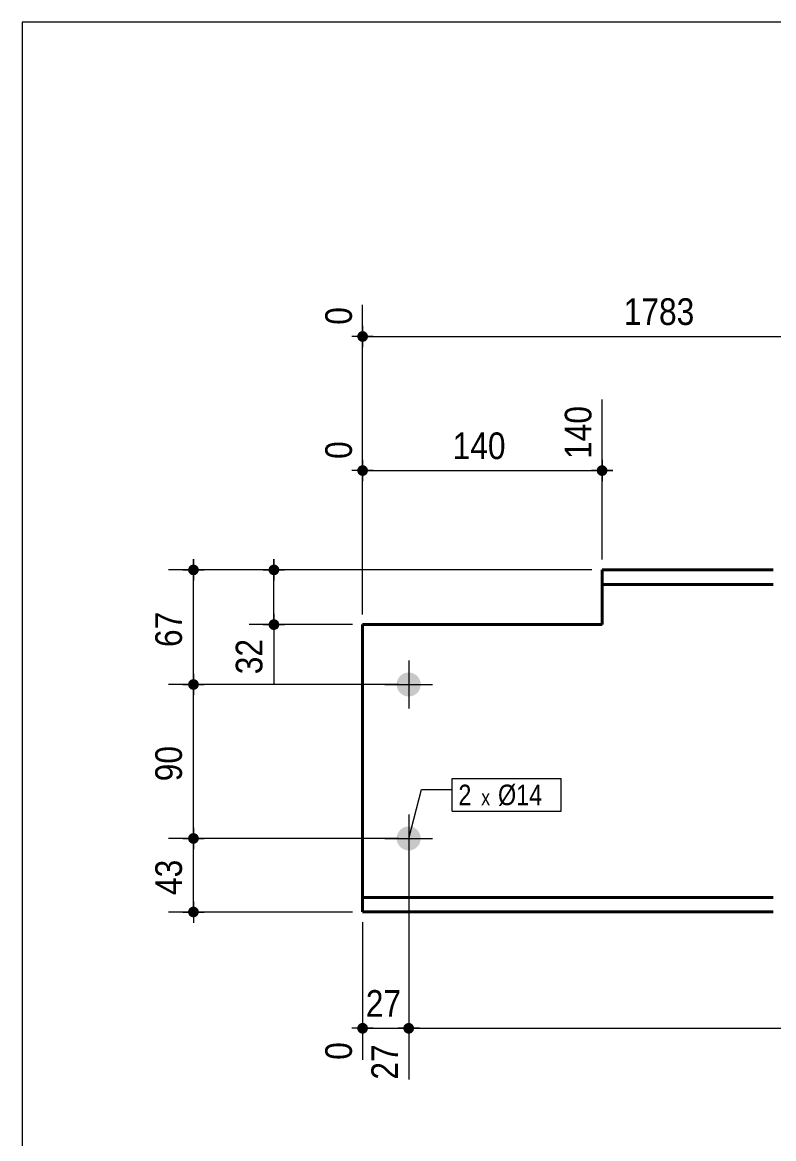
# Model space of a CAD drawing. Header units: millimetres. Extents: x 2 to 287, y 5 to 195.
# Drawn here: x 5 to 78.2, y 86.2 to 195 of the extents above; entities that cross this region are included whole.
import ezdxf

# ---------------------------------------------------------------- set-up
doc = ezdxf.new("R2010")
doc.units = ezdxf.units.MM
for name, color, linetype, lineweight in [('Boulon', 7, 'Continuous', 0), ('Cotation', 7, 'Continuous', 0), ('Désignation boulon', 3, 'Continuous', 0), ('Feuille dessin', 5, 'Continuous', 0), ('Piece', 2, 'Continuous', 0)]:
    doc.layers.add(name, color=color, linetype=linetype, lineweight=lineweight)
doc.styles.add('ARIAL', font='ARIAL.TTF')
doc.styles.add('COMIC_SANS_MS', font='COMIC.TTF')

# ---------------------------------------------------------------- blocks, each defined once
blk = doc.blocks.new('*A7')
at = {"layer": 'Boulon'}
for points in [[(41.47, 130.51), (41.47, 130.54), (41.47, 130.56), (41.48, 130.59), (41.48, 130.62), (41.48, 130.65), (41.49, 130.68), (41.49, 130.71), (41.5, 130.73), (41.51, 130.76), (41.51, 130.79), (41.52, 130.82), (41.53, 130.84), (41.54, 130.87), (41.55, 130.9), (41.56, 130.93), (41.57, 130.95), (41.58, 130.98), (41.6, 131), (41.61, 131.03), (41.62, 131.05), (41.64, 131.08), (41.65, 131.1), (41.67, 131.13), (41.68, 131.15), (41.7, 131.17), (41.72, 131.2), (41.74, 131.22), (41.75, 131.24), (41.77, 131.26), (41.79, 131.28), (41.81, 131.3), (41.83, 131.32), (41.85, 131.34), (41.88, 131.36), (41.9, 131.38), (41.92, 131.4), (41.94, 131.42), (41.97, 131.43), (41.99, 131.45), (42.01, 131.46), (42.04, 131.48), (42.06, 131.49), (42.09, 131.51), (42.11, 131.52), (42.14, 131.53), (42.16, 131.55), (42.19, 131.56), (42.22, 131.57), (42.24, 131.58), (42.27, 131.59), (42.3, 131.6), (42.33, 131.6), (42.35, 131.61), (42.38, 131.62), (42.41, 131.62), (42.44, 131.63), (42.47, 131.63), (42.49, 131.64), (42.52, 131.64), (42.55, 131.64), (42.58, 131.64), (42.61, 131.64), (42.64, 131.65), (42.67, 131.64), (42.69, 131.64), (42.72, 131.64), (42.75, 131.64), (42.78, 131.64), (42.81, 131.63), (42.84, 131.63), (42.86, 131.62), (42.89, 131.62), (42.92, 131.61), (42.95, 131.6), (42.98, 131.6), (43, 131.59), (43.03, 131.58), (43.06, 131.57), (43.08, 131.56), (43.11, 131.55), (43.14, 131.53), (43.16, 131.52), (43.19, 131.51), (43.21, 131.49), (43.24, 131.48), (43.26, 131.46), (43.29, 131.45), (43.31, 131.43), (43.33, 131.42), (43.36, 131.4), (43.38, 131.38), (43.4, 131.36), (43.42, 131.34), (43.44, 131.32), (43.46, 131.3), (43.48, 131.28), (43.5, 131.26), (43.52, 131.24), (43.54, 131.22), (43.56, 131.2), (43.57, 131.17), (43.59, 131.15), (43.61, 131.13), (43.62, 131.1), (43.64, 131.08), (43.65, 131.05), (43.67, 131.03), (43.68, 131), (43.69, 130.98), (43.7, 130.95), (43.72, 130.93), (43.73, 130.9), (43.74, 130.87), (43.75, 130.84), (43.75, 130.82), (43.76, 130.79), (43.77, 130.76), (43.78, 130.73), (43.78, 130.71), (43.79, 130.68), (43.79, 130.65), (43.8, 130.62), (43.8, 130.59), (43.8, 130.56), (43.8, 130.54), (43.8, 130.51), (43.8, 130.48), (43.8, 130.45), (43.8, 130.42), (43.8, 130.39), (43.8, 130.36), (43.8, 130.34), (43.79, 130.31), (43.79, 130.28), (43.78, 130.25), (43.78, 130.22), (43.77, 130.2), (43.76, 130.17), (43.75, 130.14), (43.75, 130.11), (43.74, 130.09), (43.73, 130.06), (43.72, 130.03), (43.7, 130.01), (43.69, 129.98), (43.68, 129.95), (43.67, 129.93), (43.65, 129.9), (43.64, 129.88), (43.62, 129.85), (43.61, 129.83), (43.59, 129.81), (43.57, 129.78), (43.56, 129.76), (43.54, 129.74), (43.52, 129.72), (43.5, 129.7), (43.48, 129.67), (43.46, 129.65), (43.44, 129.63), (43.42, 129.61), (43.4, 129.6), (43.38, 129.58), (43.36, 129.56), (43.33, 129.54), (43.31, 129.52), (43.29, 129.51), (43.26, 129.49), (43.24, 129.48), (43.21, 129.46), (43.19, 129.45), (43.16, 129.44), (43.14, 129.42), (43.11, 129.41), (43.08, 129.4), (43.06, 129.39), (43.03, 129.38), (43, 129.37), (42.98, 129.36), (42.95, 129.35), (42.92, 129.35), (42.89, 129.34), (42.86, 129.33), (42.84, 129.33), (42.81, 129.32), (42.78, 129.32), (42.75, 129.32), (42.72, 129.32), (42.69, 129.31), (42.67, 129.31), (42.64, 129.31), (42.61, 129.31), (42.58, 129.31), (42.55, 129.32), (42.52, 129.32), (42.49, 129.32), (42.47, 129.32), (42.44, 129.33), (42.41, 129.33), (42.38, 129.34), (42.35, 129.35), (42.33, 129.35), (42.3, 129.36), (42.27, 129.37), (42.24, 129.38), (42.22, 129.39), (42.19, 129.4), (42.16, 129.41), (42.14, 129.42), (42.11, 129.44), (42.09, 129.45), (42.06, 129.46), (42.04, 129.48), (42.01, 129.49), (41.99, 129.51), (41.97, 129.52), (41.94, 129.54), (41.92, 129.56), (41.9, 129.58), (41.88, 129.6), (41.85, 129.61), (41.83, 129.63), (41.81, 129.65), (41.79, 129.67), (41.77, 129.7), (41.75, 129.72), (41.74, 129.74), (41.72, 129.76), (41.7, 129.78), (41.68, 129.81), (41.67, 129.83), (41.65, 129.85), (41.64, 129.88), (41.62, 129.9), (41.61, 129.93), (41.6, 129.95), (41.58, 129.98), (41.57, 130.01), (41.56, 130.03), (41.55, 130.06), (41.54, 130.09), (41.53, 130.11), (41.52, 130.14), (41.51, 130.17), (41.51, 130.2), (41.5, 130.22), (41.49, 130.25), (41.49, 130.28), (41.48, 130.31), (41.48, 130.34), (41.48, 130.36), (41.47, 130.39), (41.47, 130.42), (41.47, 130.45), (41.47, 130.48)], [(41.47, 115.51), (41.47, 115.54), (41.47, 115.56), (41.48, 115.59), (41.48, 115.62), (41.48, 115.65), (41.49, 115.68), (41.49, 115.71), (41.5, 115.73), (41.51, 115.76), (41.51, 115.79), (41.52, 115.82), (41.53, 115.84), (41.54, 115.87), (41.55, 115.9), (41.56, 115.93), (41.57, 115.95), (41.58, 115.98), (41.6, 116), (41.61, 116.03), (41.62, 116.05), (41.64, 116.08), (41.65, 116.1), (41.67, 116.13), (41.68, 116.15), (41.7, 116.17), (41.72, 116.2), (41.74, 116.22), (41.75, 116.24), (41.77, 116.26), (41.79, 116.28), (41.81, 116.3), (41.83, 116.32), (41.85, 116.34), (41.88, 116.36), (41.9, 116.38), (41.92, 116.4), (41.94, 116.42), (41.97, 116.43), (41.99, 116.45), (42.01, 116.46), (42.04, 116.48), (42.06, 116.49), (42.09, 116.51), (42.11, 116.52), (42.14, 116.53), (42.16, 116.55), (42.19, 116.56), (42.22, 116.57), (42.24, 116.58), (42.27, 116.59), (42.3, 116.6), (42.33, 116.6), (42.35, 116.61), (42.38, 116.62), (42.41, 116.62), (42.44, 116.63), (42.47, 116.63), (42.49, 116.64), (42.52, 116.64), (42.55, 116.64), (42.58, 116.64), (42.61, 116.64), (42.64, 116.65), (42.67, 116.64), (42.69, 116.64), (42.72, 116.64), (42.75, 116.64), (42.78, 116.64), (42.81, 116.63), (42.84, 116.63), (42.86, 116.62), (42.89, 116.62), (42.92, 116.61), (42.95, 116.6), (42.98, 116.6), (43, 116.59), (43.03, 116.58), (43.06, 116.57), (43.08, 116.56), (43.11, 116.55), (43.14, 116.53), (43.16, 116.52), (43.19, 116.51), (43.21, 116.49), (43.24, 116.48), (43.26, 116.46), (43.29, 116.45), (43.31, 116.43), (43.33, 116.42), (43.36, 116.4), (43.38, 116.38), (43.4, 116.36), (43.42, 116.34), (43.44, 116.32), (43.46, 116.3), (43.48, 116.28), (43.5, 116.26), (43.52, 116.24), (43.54, 116.22), (43.56, 116.2), (43.57, 116.17), (43.59, 116.15), (43.61, 116.13), (43.62, 116.1), (43.64, 116.08), (43.65, 116.05), (43.67, 116.03), (43.68, 116), (43.69, 115.98), (43.7, 115.95), (43.72, 115.93), (43.73, 115.9), (43.74, 115.87), (43.75, 115.84), (43.75, 115.82), (43.76, 115.79), (43.77, 115.76), (43.78, 115.73), (43.78, 115.71), (43.79, 115.68), (43.79, 115.65), (43.8, 115.62), (43.8, 115.59), (43.8, 115.56), (43.8, 115.54), (43.8, 115.51), (43.8, 115.48), (43.8, 115.45), (43.8, 115.42), (43.8, 115.39), (43.8, 115.36), (43.8, 115.34), (43.79, 115.31), (43.79, 115.28), (43.78, 115.25), (43.78, 115.22), (43.77, 115.2), (43.76, 115.17), (43.75, 115.14), (43.75, 115.11), (43.74, 115.09), (43.73, 115.06), (43.72, 115.03), (43.7, 115.01), (43.69, 114.98), (43.68, 114.95), (43.67, 114.93), (43.65, 114.9), (43.64, 114.88), (43.62, 114.85), (43.61, 114.83), (43.59, 114.81), (43.57, 114.78), (43.56, 114.76), (43.54, 114.74), (43.52, 114.72), (43.5, 114.7), (43.48, 114.67), (43.46, 114.65), (43.44, 114.63), (43.42, 114.61), (43.4, 114.6), (43.38, 114.58), (43.36, 114.56), (43.33, 114.54), (43.31, 114.52), (43.29, 114.51), (43.26, 114.49), (43.24, 114.48), (43.21, 114.46), (43.19, 114.45), (43.16, 114.44), (43.14, 114.42), (43.11, 114.41), (43.08, 114.4), (43.06, 114.39), (43.03, 114.38), (43, 114.37), (42.98, 114.36), (42.95, 114.35), (42.92, 114.35), (42.89, 114.34), (42.86, 114.33), (42.84, 114.33), (42.81, 114.32), (42.78, 114.32), (42.75, 114.32), (42.72, 114.32), (42.69, 114.31), (42.67, 114.31), (42.64, 114.31), (42.61, 114.31), (42.58, 114.31), (42.55, 114.32), (42.52, 114.32), (42.49, 114.32), (42.47, 114.32), (42.44, 114.33), (42.41, 114.33), (42.38, 114.34), (42.35, 114.35), (42.33, 114.35), (42.3, 114.36), (42.27, 114.37), (42.24, 114.38), (42.22, 114.39), (42.19, 114.4), (42.16, 114.41), (42.14, 114.42), (42.11, 114.44), (42.09, 114.45), (42.06, 114.46), (42.04, 114.48), (42.01, 114.49), (41.99, 114.51), (41.97, 114.52), (41.94, 114.54), (41.92, 114.56), (41.9, 114.58), (41.88, 114.6), (41.85, 114.61), (41.83, 114.63), (41.81, 114.65), (41.79, 114.67), (41.77, 114.7), (41.75, 114.72), (41.74, 114.74), (41.72, 114.76), (41.7, 114.78), (41.68, 114.81), (41.67, 114.83), (41.65, 114.85), (41.64, 114.88), (41.62, 114.9), (41.61, 114.93), (41.6, 114.95), (41.58, 114.98), (41.57, 115.01), (41.56, 115.03), (41.55, 115.06), (41.54, 115.09), (41.53, 115.11), (41.52, 115.14), (41.51, 115.17), (41.51, 115.2), (41.5, 115.22), (41.49, 115.25), (41.49, 115.28), (41.48, 115.31), (41.48, 115.34), (41.48, 115.36), (41.47, 115.39), (41.47, 115.42), (41.47, 115.45), (41.47, 115.48)]]:
    blk.add_hatch(color=256, dxfattribs=at).paths.add_polyline_path(points, flags=17)
at = {"layer": 'Boulon', "linetype": 'Continuous', "lineweight": 0}
for p, q in [((42.64, 132.81), (42.64, 128.15)), ((40.3, 130.48), (44.97, 130.48)), ((42.64, 117.81), (42.64, 113.15)), ((40.3, 115.48), (44.97, 115.48))]:
    blk.add_line(p, q, dxfattribs=at)
blk = doc.blocks.new('*A8')
at = {"layer": 'Piece', "color": 2, "linetype": 'Continuous', "lineweight": 40}
for p, q in [((61.475081, 141.645223), (61.475081, 136.31189)), ((78.141748, 141.645223), (61.475081, 141.645223)), ((78.141748, 140.228557), (61.475081, 140.228557)), ((61.475081, 136.31189), (38.149023, 136.31189)), ((38.149023, 109.728557), (38.149023, 136.31189)), ((38.149023, 108.31189), (38.149023, 109.728557)), ((78.141748, 109.728557), (38.149023, 109.728557)), ((78.141748, 108.31189), (38.149023, 108.31189))]:
    blk.add_line(p, q, dxfattribs=at)
blk = doc.blocks.new('*A9')
at = {"layer": 'Feuille dessin', "linetype": 'Continuous', "lineweight": 0}
for p, q in [((282, 195), (5, 195)), ((5, 195), (5, 5))]:
    blk.add_line(p, q, dxfattribs=at)
blk = doc.blocks.new('*A14')
at = {"layer": 'Cotation'}
for points in [[(38.12, 150.8), (38.1, 150.81), (38.07, 150.81), (38.05, 150.81), (38.02, 150.82), (38, 150.83), (37.97, 150.83), (37.95, 150.84), (37.93, 150.85), (37.9, 150.87), (37.88, 150.88), (37.86, 150.89), (37.84, 150.91), (37.82, 150.92), (37.8, 150.94), (37.78, 150.96), (37.76, 150.97), (37.75, 150.99), (37.73, 151.01), (37.72, 151.03), (37.7, 151.06), (37.69, 151.08), (37.68, 151.1), (37.67, 151.12), (37.66, 151.15), (37.65, 151.17), (37.64, 151.2), (37.64, 151.22), (37.63, 151.25), (37.63, 151.27), (37.63, 151.3), (37.63, 151.32), (37.63, 151.35), (37.63, 151.37), (37.63, 151.4), (37.64, 151.43), (37.64, 151.45), (37.65, 151.47), (37.66, 151.5), (37.67, 151.52), (37.68, 151.55), (37.69, 151.57), (37.7, 151.59), (37.72, 151.61), (37.73, 151.63), (37.75, 151.65), (37.76, 151.67), (37.78, 151.69), (37.8, 151.71), (37.82, 151.73), (37.84, 151.74), (37.86, 151.76), (37.88, 151.77), (37.9, 151.78), (37.93, 151.79), (37.95, 151.8), (37.97, 151.81), (38, 151.82), (38.02, 151.83), (38.05, 151.83), (38.07, 151.84), (38.1, 151.84), (38.12, 151.84), (38.15, 151.84), (38.17, 151.84), (38.2, 151.84), (38.23, 151.84), (38.25, 151.83), (38.28, 151.83), (38.3, 151.82), (38.32, 151.81), (38.35, 151.8), (38.37, 151.79), (38.39, 151.78), (38.42, 151.77), (38.44, 151.76), (38.46, 151.74), (38.48, 151.73), (38.5, 151.71), (38.52, 151.69), (38.53, 151.67), (38.55, 151.65), (38.57, 151.63), (38.58, 151.61), (38.6, 151.59), (38.61, 151.57), (38.62, 151.55), (38.63, 151.52), (38.64, 151.5), (38.65, 151.47), (38.65, 151.45), (38.66, 151.43), (38.66, 151.4), (38.67, 151.37), (38.67, 151.35), (38.67, 151.32), (38.67, 151.3), (38.67, 151.27), (38.66, 151.25), (38.66, 151.22), (38.65, 151.2), (38.65, 151.17), (38.64, 151.15), (38.63, 151.12), (38.62, 151.1), (38.61, 151.08), (38.6, 151.06), (38.58, 151.03), (38.57, 151.01), (38.55, 150.99), (38.53, 150.97), (38.52, 150.96), (38.5, 150.94), (38.48, 150.92), (38.46, 150.91), (38.44, 150.89), (38.42, 150.88), (38.39, 150.87), (38.37, 150.85), (38.35, 150.84), (38.32, 150.83), (38.3, 150.83), (38.28, 150.82), (38.25, 150.81), (38.23, 150.81), (38.2, 150.81), (38.17, 150.8), (38.15, 150.8)], [(61.45, 150.8), (61.42, 150.81), (61.4, 150.81), (61.37, 150.81), (61.35, 150.82), (61.32, 150.83), (61.3, 150.83), (61.28, 150.84), (61.25, 150.85), (61.23, 150.87), (61.21, 150.88), (61.19, 150.89), (61.17, 150.91), (61.15, 150.92), (61.13, 150.94), (61.11, 150.96), (61.09, 150.97), (61.07, 150.99), (61.06, 151.01), (61.04, 151.03), (61.03, 151.06), (61.02, 151.08), (61.01, 151.1), (60.99, 151.12), (60.99, 151.15), (60.98, 151.17), (60.97, 151.2), (60.97, 151.22), (60.96, 151.25), (60.96, 151.27), (60.96, 151.3), (60.96, 151.32), (60.96, 151.35), (60.96, 151.37), (60.96, 151.4), (60.97, 151.43), (60.97, 151.45), (60.98, 151.47), (60.99, 151.5), (60.99, 151.52), (61.01, 151.55), (61.02, 151.57), (61.03, 151.59), (61.04, 151.61), (61.06, 151.63), (61.07, 151.65), (61.09, 151.67), (61.11, 151.69), (61.13, 151.71), (61.15, 151.73), (61.17, 151.74), (61.19, 151.76), (61.21, 151.77), (61.23, 151.78), (61.25, 151.79), (61.28, 151.8), (61.3, 151.81), (61.32, 151.82), (61.35, 151.83), (61.37, 151.83), (61.4, 151.84), (61.42, 151.84), (61.45, 151.84), (61.48, 151.84), (61.5, 151.84), (61.53, 151.84), (61.55, 151.84), (61.58, 151.83), (61.6, 151.83), (61.63, 151.82), (61.65, 151.81), (61.67, 151.8), (61.7, 151.79), (61.72, 151.78), (61.74, 151.77), (61.76, 151.76), (61.78, 151.74), (61.8, 151.73), (61.82, 151.71), (61.84, 151.69), (61.86, 151.67), (61.88, 151.65), (61.89, 151.63), (61.91, 151.61), (61.92, 151.59), (61.93, 151.57), (61.95, 151.55), (61.96, 151.52), (61.96, 151.5), (61.97, 151.47), (61.98, 151.45), (61.99, 151.43), (61.99, 151.4), (61.99, 151.37), (61.99, 151.35), (62, 151.32), (61.99, 151.3), (61.99, 151.27), (61.99, 151.25), (61.99, 151.22), (61.98, 151.2), (61.97, 151.17), (61.96, 151.15), (61.96, 151.12), (61.95, 151.1), (61.93, 151.08), (61.92, 151.06), (61.91, 151.03), (61.89, 151.01), (61.88, 150.99), (61.86, 150.97), (61.84, 150.96), (61.82, 150.94), (61.8, 150.92), (61.78, 150.91), (61.76, 150.89), (61.74, 150.88), (61.72, 150.87), (61.7, 150.85), (61.67, 150.84), (61.65, 150.83), (61.63, 150.83), (61.6, 150.82), (61.58, 150.81), (61.55, 150.81), (61.53, 150.81), (61.5, 150.8), (61.48, 150.8)]]:
    blk.add_hatch(color=256, dxfattribs=at).paths.add_polyline_path(points, flags=17)
at = {"layer": 'Cotation', "linetype": 'Continuous', "lineweight": 0}
for p, q in [((61.48, 142.65), (61.48, 158.25)), ((38.15, 137.31), (38.15, 154.39)), ((38.15, 152.36), (38.15, 150.28)), ((61.48, 152.36), (61.48, 150.28)), ((39.19, 151.32), (37.11, 151.32)), ((38.15, 151.32), (37.11, 151.32)), ((38.15, 151.32), (61.48, 151.32)), ((62.52, 151.32), (60.44, 151.32)), ((61.48, 151.32), (62.52, 151.32))]:
    blk.add_line(p, q, dxfattribs=at)
at = {"layer": 'Cotation'}
for p in [(38.15, 151.32), (61.48, 151.32)]:
    blk.add_point(p, dxfattribs=at)
at = {"layer": 'Cotation', "style": 'ARIAL', "width": 0.85}
for s, p in [('140', (60.44, 152.46)), ('0', (37.11, 152.46))]:
    blk.add_text(s, height=2.6, rotation=90.0002, dxfattribs=at).set_placement(p)
blk.add_text('140', height=2.6, dxfattribs=at).set_placement((46.92, 152.44))
blk = doc.blocks.new('*A15')
at = {"layer": 'Cotation'}
for points in [[(38.12, 96.46), (38.1, 96.46), (38.07, 96.46), (38.05, 96.47), (38.02, 96.47), (38, 96.48), (37.97, 96.49), (37.95, 96.5), (37.93, 96.51), (37.9, 96.52), (37.88, 96.53), (37.86, 96.55), (37.84, 96.56), (37.82, 96.58), (37.8, 96.59), (37.78, 96.61), (37.76, 96.63), (37.75, 96.65), (37.73, 96.67), (37.72, 96.69), (37.7, 96.71), (37.69, 96.73), (37.68, 96.76), (37.67, 96.78), (37.66, 96.8), (37.65, 96.83), (37.64, 96.85), (37.64, 96.88), (37.63, 96.9), (37.63, 96.93), (37.63, 96.95), (37.63, 96.98), (37.63, 97), (37.63, 97.03), (37.63, 97.05), (37.64, 97.08), (37.64, 97.1), (37.65, 97.13), (37.66, 97.15), (37.67, 97.18), (37.68, 97.2), (37.69, 97.22), (37.7, 97.25), (37.72, 97.27), (37.73, 97.29), (37.75, 97.31), (37.76, 97.33), (37.78, 97.35), (37.8, 97.36), (37.82, 97.38), (37.84, 97.4), (37.86, 97.41), (37.88, 97.42), (37.9, 97.44), (37.93, 97.45), (37.95, 97.46), (37.97, 97.47), (38, 97.48), (38.02, 97.48), (38.05, 97.49), (38.07, 97.49), (38.1, 97.5), (38.12, 97.5), (38.15, 97.5), (38.17, 97.5), (38.2, 97.5), (38.23, 97.49), (38.25, 97.49), (38.28, 97.48), (38.3, 97.48), (38.32, 97.47), (38.35, 97.46), (38.37, 97.45), (38.39, 97.44), (38.42, 97.42), (38.44, 97.41), (38.46, 97.4), (38.48, 97.38), (38.5, 97.36), (38.52, 97.35), (38.53, 97.33), (38.55, 97.31), (38.57, 97.29), (38.58, 97.27), (38.6, 97.25), (38.61, 97.22), (38.62, 97.2), (38.63, 97.18), (38.64, 97.15), (38.65, 97.13), (38.65, 97.1), (38.66, 97.08), (38.66, 97.05), (38.67, 97.03), (38.67, 97), (38.67, 96.98), (38.67, 96.95), (38.67, 96.93), (38.66, 96.9), (38.66, 96.88), (38.65, 96.85), (38.65, 96.83), (38.64, 96.8), (38.63, 96.78), (38.62, 96.76), (38.61, 96.73), (38.6, 96.71), (38.58, 96.69), (38.57, 96.67), (38.55, 96.65), (38.53, 96.63), (38.52, 96.61), (38.5, 96.59), (38.48, 96.58), (38.46, 96.56), (38.44, 96.55), (38.42, 96.53), (38.39, 96.52), (38.37, 96.51), (38.35, 96.5), (38.32, 96.49), (38.3, 96.48), (38.28, 96.47), (38.25, 96.47), (38.23, 96.46), (38.2, 96.46), (38.17, 96.46), (38.15, 96.46)], [(42.61, 96.46), (42.59, 96.46), (42.56, 96.46), (42.54, 96.47), (42.51, 96.47), (42.49, 96.48), (42.46, 96.49), (42.44, 96.5), (42.41, 96.51), (42.39, 96.52), (42.37, 96.53), (42.35, 96.55), (42.33, 96.56), (42.31, 96.58), (42.29, 96.59), (42.27, 96.61), (42.25, 96.63), (42.24, 96.65), (42.22, 96.67), (42.2, 96.69), (42.19, 96.71), (42.18, 96.73), (42.17, 96.76), (42.16, 96.78), (42.15, 96.8), (42.14, 96.83), (42.13, 96.85), (42.13, 96.88), (42.12, 96.9), (42.12, 96.93), (42.12, 96.95), (42.12, 96.98), (42.12, 97), (42.12, 97.03), (42.12, 97.05), (42.13, 97.08), (42.13, 97.1), (42.14, 97.13), (42.15, 97.15), (42.16, 97.18), (42.17, 97.2), (42.18, 97.22), (42.19, 97.25), (42.2, 97.27), (42.22, 97.29), (42.24, 97.31), (42.25, 97.33), (42.27, 97.35), (42.29, 97.36), (42.31, 97.38), (42.33, 97.4), (42.35, 97.41), (42.37, 97.42), (42.39, 97.44), (42.41, 97.45), (42.44, 97.46), (42.46, 97.47), (42.49, 97.48), (42.51, 97.48), (42.54, 97.49), (42.56, 97.49), (42.59, 97.5), (42.61, 97.5), (42.64, 97.5), (42.66, 97.5), (42.69, 97.5), (42.71, 97.49), (42.74, 97.49), (42.76, 97.48), (42.79, 97.48), (42.81, 97.47), (42.84, 97.46), (42.86, 97.45), (42.88, 97.44), (42.9, 97.42), (42.93, 97.41), (42.95, 97.4), (42.97, 97.38), (42.99, 97.36), (43.01, 97.35), (43.02, 97.33), (43.04, 97.31), (43.05, 97.29), (43.07, 97.27), (43.08, 97.25), (43.1, 97.22), (43.11, 97.2), (43.12, 97.18), (43.13, 97.15), (43.13, 97.13), (43.14, 97.1), (43.15, 97.08), (43.15, 97.05), (43.15, 97.03), (43.16, 97), (43.16, 96.98), (43.16, 96.95), (43.15, 96.93), (43.15, 96.9), (43.15, 96.88), (43.14, 96.85), (43.13, 96.83), (43.13, 96.8), (43.12, 96.78), (43.11, 96.76), (43.1, 96.73), (43.08, 96.71), (43.07, 96.69), (43.05, 96.67), (43.04, 96.65), (43.02, 96.63), (43.01, 96.61), (42.99, 96.59), (42.97, 96.58), (42.95, 96.56), (42.93, 96.55), (42.9, 96.53), (42.88, 96.52), (42.86, 96.51), (42.84, 96.5), (42.81, 96.49), (42.79, 96.48), (42.76, 96.47), (42.74, 96.47), (42.71, 96.46), (42.69, 96.46), (42.66, 96.46), (42.64, 96.46)]]:
    blk.add_hatch(color=256, dxfattribs=at).paths.add_polyline_path(points, flags=17)
at = {"layer": 'Cotation', "linetype": 'Continuous', "lineweight": 0}
for p, q in [((42.64, 114.48), (42.64, 91.98)), ((38.15, 107.31), (38.15, 93.91)), ((38.15, 98.02), (38.15, 95.94)), ((42.64, 98.02), (42.64, 95.94)), ((39.19, 96.98), (37.11, 96.98)), ((38.15, 96.98), (37.11, 96.98)), ((38.15, 96.98), (42.64, 96.98)), ((43.68, 96.98), (41.6, 96.98)), ((42.64, 96.98), (43.68, 96.98))]:
    blk.add_line(p, q, dxfattribs=at)
at = {"layer": 'Cotation'}
for p in [(38.15, 96.98), (42.64, 96.98)]:
    blk.add_point(p, dxfattribs=at)
at = {"layer": 'Cotation', "style": 'ARIAL', "width": 0.85}
blk.add_text('27', height=2.6, dxfattribs=at).set_placement((38.46, 98.1))
for s, p in [('0', (37.11, 93.91)), ('27', (41.6, 91.98))]:
    blk.add_text(s, height=2.6, rotation=90.0002, dxfattribs=at).set_placement(p)
blk = doc.blocks.new('*A16')
at = {"layer": 'Cotation'}
blk.add_hatch(color=256, dxfattribs=at).paths.add_polyline_path([(42.61, 96.46), (42.59, 96.46), (42.56, 96.46), (42.54, 96.47), (42.51, 96.47), (42.49, 96.48), (42.46, 96.49), (42.44, 96.5), (42.41, 96.51), (42.39, 96.52), (42.37, 96.53), (42.35, 96.55), (42.33, 96.56), (42.31, 96.58), (42.29, 96.59), (42.27, 96.61), (42.25, 96.63), (42.24, 96.65), (42.22, 96.67), (42.2, 96.69), (42.19, 96.71), (42.18, 96.73), (42.17, 96.76), (42.16, 96.78), (42.15, 96.8), (42.14, 96.83), (42.13, 96.85), (42.13, 96.88), (42.12, 96.9), (42.12, 96.93), (42.12, 96.95), (42.12, 96.98), (42.12, 97), (42.12, 97.03), (42.12, 97.05), (42.13, 97.08), (42.13, 97.1), (42.14, 97.13), (42.15, 97.15), (42.16, 97.18), (42.17, 97.2), (42.18, 97.22), (42.19, 97.25), (42.2, 97.27), (42.22, 97.29), (42.24, 97.31), (42.25, 97.33), (42.27, 97.35), (42.29, 97.36), (42.31, 97.38), (42.33, 97.4), (42.35, 97.41), (42.37, 97.42), (42.39, 97.44), (42.41, 97.45), (42.44, 97.46), (42.46, 97.47), (42.49, 97.48), (42.51, 97.48), (42.54, 97.49), (42.56, 97.49), (42.59, 97.5), (42.61, 97.5), (42.64, 97.5), (42.66, 97.5), (42.69, 97.5), (42.71, 97.49), (42.74, 97.49), (42.76, 97.48), (42.79, 97.48), (42.81, 97.47), (42.84, 97.46), (42.86, 97.45), (42.88, 97.44), (42.9, 97.42), (42.93, 97.41), (42.95, 97.4), (42.97, 97.38), (42.99, 97.36), (43.01, 97.35), (43.02, 97.33), (43.04, 97.31), (43.05, 97.29), (43.07, 97.27), (43.08, 97.25), (43.1, 97.22), (43.11, 97.2), (43.12, 97.18), (43.13, 97.15), (43.13, 97.13), (43.14, 97.1), (43.15, 97.08), (43.15, 97.05), (43.15, 97.03), (43.16, 97), (43.16, 96.98), (43.16, 96.95), (43.15, 96.93), (43.15, 96.9), (43.15, 96.88), (43.14, 96.85), (43.13, 96.83), (43.13, 96.8), (43.12, 96.78), (43.11, 96.76), (43.1, 96.73), (43.08, 96.71), (43.07, 96.69), (43.05, 96.67), (43.04, 96.65), (43.02, 96.63), (43.01, 96.61), (42.99, 96.59), (42.97, 96.58), (42.95, 96.56), (42.93, 96.55), (42.9, 96.53), (42.88, 96.52), (42.86, 96.51), (42.84, 96.5), (42.81, 96.49), (42.79, 96.48), (42.76, 96.47), (42.74, 96.47), (42.71, 96.46), (42.69, 96.46), (42.66, 96.46), (42.64, 96.46)], flags=17)
at = {"layer": 'Cotation', "linetype": 'Continuous', "lineweight": 0}
for p, q in [((42.64, 114.48), (42.64, 101.22)), ((43.68, 96.98), (41.6, 96.98)), ((42.64, 96.98), (41.6, 96.98)), ((42.64, 97.58), (42.64, 91.98)), ((42.64, 97.58), (42.64, 95.94)), ((42.64, 96.98), (148.58, 96.98))]:
    blk.add_line(p, q, dxfattribs=at)
at = {"layer": 'Cotation'}
blk.add_point((42.64, 96.98), dxfattribs=at)
blk = doc.blocks.new('*A19')
at = {"layer": 'Cotation'}
for points in [[(38.12, 163.87), (38.1, 163.87), (38.07, 163.87), (38.05, 163.88), (38.02, 163.88), (38, 163.89), (37.97, 163.9), (37.95, 163.91), (37.93, 163.92), (37.9, 163.93), (37.88, 163.94), (37.86, 163.96), (37.84, 163.97), (37.82, 163.99), (37.8, 164), (37.78, 164.02), (37.76, 164.04), (37.75, 164.06), (37.73, 164.08), (37.72, 164.1), (37.7, 164.12), (37.69, 164.14), (37.68, 164.17), (37.67, 164.19), (37.66, 164.21), (37.65, 164.24), (37.64, 164.26), (37.64, 164.29), (37.63, 164.31), (37.63, 164.34), (37.63, 164.36), (37.63, 164.39), (37.63, 164.41), (37.63, 164.44), (37.63, 164.46), (37.64, 164.49), (37.64, 164.51), (37.65, 164.54), (37.66, 164.56), (37.67, 164.59), (37.68, 164.61), (37.69, 164.63), (37.7, 164.65), (37.72, 164.68), (37.73, 164.7), (37.75, 164.72), (37.76, 164.74), (37.78, 164.76), (37.8, 164.77), (37.82, 164.79), (37.84, 164.81), (37.86, 164.82), (37.88, 164.83), (37.9, 164.85), (37.93, 164.86), (37.95, 164.87), (37.97, 164.88), (38, 164.88), (38.02, 164.89), (38.05, 164.9), (38.07, 164.9), (38.1, 164.9), (38.12, 164.91), (38.15, 164.91), (38.17, 164.91), (38.2, 164.9), (38.23, 164.9), (38.25, 164.9), (38.28, 164.89), (38.3, 164.88), (38.32, 164.88), (38.35, 164.87), (38.37, 164.86), (38.39, 164.85), (38.42, 164.83), (38.44, 164.82), (38.46, 164.81), (38.48, 164.79), (38.5, 164.77), (38.52, 164.76), (38.53, 164.74), (38.55, 164.72), (38.57, 164.7), (38.58, 164.68), (38.6, 164.65), (38.61, 164.63), (38.62, 164.61), (38.63, 164.59), (38.64, 164.56), (38.65, 164.54), (38.65, 164.51), (38.66, 164.49), (38.66, 164.46), (38.67, 164.44), (38.67, 164.41), (38.67, 164.39), (38.67, 164.36), (38.67, 164.34), (38.66, 164.31), (38.66, 164.29), (38.65, 164.26), (38.65, 164.24), (38.64, 164.21), (38.63, 164.19), (38.62, 164.17), (38.61, 164.14), (38.6, 164.12), (38.58, 164.1), (38.57, 164.08), (38.55, 164.06), (38.53, 164.04), (38.52, 164.02), (38.5, 164), (38.48, 163.99), (38.46, 163.97), (38.44, 163.96), (38.42, 163.94), (38.39, 163.93), (38.37, 163.92), (38.35, 163.91), (38.32, 163.9), (38.3, 163.89), (38.28, 163.88), (38.25, 163.88), (38.23, 163.87), (38.2, 163.87), (38.17, 163.87), (38.15, 163.87)], [(96.71, 163.87), (96.69, 163.87), (96.66, 163.87), (96.64, 163.88), (96.61, 163.88), (96.59, 163.89), (96.56, 163.9), (96.54, 163.91), (96.51, 163.92), (96.49, 163.93), (96.47, 163.94), (96.45, 163.96), (96.43, 163.97), (96.41, 163.99), (96.39, 164), (96.37, 164.02), (96.35, 164.04), (96.33, 164.06), (96.32, 164.08), (96.3, 164.1), (96.29, 164.12), (96.28, 164.14), (96.27, 164.17), (96.26, 164.19), (96.25, 164.21), (96.24, 164.24), (96.23, 164.26), (96.23, 164.29), (96.22, 164.31), (96.22, 164.34), (96.22, 164.36), (96.22, 164.39), (96.22, 164.41), (96.22, 164.44), (96.22, 164.46), (96.23, 164.49), (96.23, 164.51), (96.24, 164.54), (96.25, 164.56), (96.26, 164.59), (96.27, 164.61), (96.28, 164.63), (96.29, 164.65), (96.3, 164.68), (96.32, 164.7), (96.33, 164.72), (96.35, 164.74), (96.37, 164.76), (96.39, 164.77), (96.41, 164.79), (96.43, 164.81), (96.45, 164.82), (96.47, 164.83), (96.49, 164.85), (96.51, 164.86), (96.54, 164.87), (96.56, 164.88), (96.59, 164.88), (96.61, 164.89), (96.64, 164.9), (96.66, 164.9), (96.69, 164.9), (96.71, 164.91), (96.74, 164.91), (96.76, 164.91), (96.79, 164.9), (96.81, 164.9), (96.84, 164.9), (96.86, 164.89), (96.89, 164.88), (96.91, 164.88), (96.94, 164.87), (96.96, 164.86), (96.98, 164.85), (97, 164.83), (97.03, 164.82), (97.05, 164.81), (97.07, 164.79), (97.09, 164.77), (97.1, 164.76), (97.12, 164.74), (97.14, 164.72), (97.15, 164.7), (97.17, 164.68), (97.18, 164.65), (97.2, 164.63), (97.21, 164.61), (97.22, 164.59), (97.23, 164.56), (97.23, 164.54), (97.24, 164.51), (97.25, 164.49), (97.25, 164.46), (97.25, 164.44), (97.26, 164.41), (97.26, 164.39), (97.26, 164.36), (97.25, 164.34), (97.25, 164.31), (97.25, 164.29), (97.24, 164.26), (97.23, 164.24), (97.23, 164.21), (97.22, 164.19), (97.21, 164.17), (97.2, 164.14), (97.18, 164.12), (97.17, 164.1), (97.15, 164.08), (97.14, 164.06), (97.12, 164.04), (97.1, 164.02), (97.09, 164), (97.07, 163.99), (97.05, 163.97), (97.03, 163.96), (97, 163.94), (96.98, 163.93), (96.96, 163.92), (96.94, 163.91), (96.91, 163.9), (96.89, 163.89), (96.86, 163.88), (96.84, 163.88), (96.81, 163.87), (96.79, 163.87), (96.76, 163.87), (96.74, 163.87)]]:
    blk.add_hatch(color=256, dxfattribs=at).paths.add_polyline_path(points, flags=17)
at = {"layer": 'Cotation', "linetype": 'Continuous', "lineweight": 0}
for p, q in [((96.74, 135.14), (96.74, 173.24)), ((38.15, 137.31), (38.15, 167.46)), ((38.15, 165.43), (38.15, 163.35)), ((96.74, 165.43), (96.74, 163.35)), ((39.19, 164.39), (37.11, 164.39)), ((38.15, 164.39), (37.11, 164.39)), ((38.15, 164.39), (96.74, 164.39)), ((97.78, 164.39), (95.7, 164.39)), ((96.74, 164.39), (97.78, 164.39))]:
    blk.add_line(p, q, dxfattribs=at)
at = {"layer": 'Cotation'}
for p in [(38.15, 164.39), (96.74, 164.39)]:
    blk.add_point(p, dxfattribs=at)
at = {"layer": 'Cotation', "style": 'ARIAL', "width": 0.85}
for s, p in [('1783', (95.7, 165.53)), ('0', (37.11, 165.53))]:
    blk.add_text(s, height=2.6, rotation=90.0002, dxfattribs=at).set_placement(p)
blk.add_text('1783', height=2.6, dxfattribs=at).set_placement((63.59, 165.51))
blk = doc.blocks.new('*A27')
at = {"layer": 'Cotation'}
for points in [[(29.48, 141.13), (29.46, 141.13), (29.43, 141.13), (29.41, 141.14), (29.38, 141.14), (29.36, 141.15), (29.34, 141.16), (29.31, 141.16), (29.29, 141.18), (29.27, 141.19), (29.24, 141.2), (29.22, 141.21), (29.2, 141.23), (29.18, 141.24), (29.16, 141.26), (29.14, 141.28), (29.13, 141.3), (29.11, 141.32), (29.09, 141.34), (29.08, 141.36), (29.06, 141.38), (29.05, 141.4), (29.04, 141.42), (29.03, 141.45), (29.02, 141.47), (29.01, 141.49), (29.01, 141.52), (29, 141.54), (29, 141.57), (28.99, 141.59), (28.99, 141.62), (28.99, 141.65), (28.99, 141.67), (28.99, 141.7), (29, 141.72), (29, 141.75), (29.01, 141.77), (29.01, 141.8), (29.02, 141.82), (29.03, 141.84), (29.04, 141.87), (29.05, 141.89), (29.06, 141.91), (29.08, 141.93), (29.09, 141.95), (29.11, 141.98), (29.13, 141.99), (29.14, 142.01), (29.16, 142.03), (29.18, 142.05), (29.2, 142.06), (29.22, 142.08), (29.24, 142.09), (29.27, 142.1), (29.29, 142.12), (29.31, 142.13), (29.34, 142.13), (29.36, 142.14), (29.38, 142.15), (29.41, 142.16), (29.43, 142.16), (29.46, 142.16), (29.48, 142.16), (29.51, 142.17), (29.54, 142.16), (29.56, 142.16), (29.59, 142.16), (29.61, 142.16), (29.64, 142.15), (29.66, 142.14), (29.69, 142.13), (29.71, 142.13), (29.73, 142.12), (29.76, 142.1), (29.78, 142.09), (29.8, 142.08), (29.82, 142.06), (29.84, 142.05), (29.86, 142.03), (29.88, 142.01), (29.9, 141.99), (29.91, 141.98), (29.93, 141.95), (29.94, 141.93), (29.96, 141.91), (29.97, 141.89), (29.98, 141.87), (29.99, 141.84), (30, 141.82), (30.01, 141.8), (30.01, 141.77), (30.02, 141.75), (30.02, 141.72), (30.03, 141.7), (30.03, 141.67), (30.03, 141.65), (30.03, 141.62), (30.03, 141.59), (30.02, 141.57), (30.02, 141.54), (30.01, 141.52), (30.01, 141.49), (30, 141.47), (29.99, 141.45), (29.98, 141.42), (29.97, 141.4), (29.96, 141.38), (29.94, 141.36), (29.93, 141.34), (29.91, 141.32), (29.9, 141.3), (29.88, 141.28), (29.86, 141.26), (29.84, 141.24), (29.82, 141.23), (29.8, 141.21), (29.78, 141.2), (29.76, 141.19), (29.73, 141.18), (29.71, 141.16), (29.69, 141.16), (29.66, 141.15), (29.64, 141.14), (29.61, 141.14), (29.59, 141.13), (29.56, 141.13), (29.54, 141.13), (29.51, 141.13)], [(29.48, 135.79), (29.46, 135.79), (29.43, 135.8), (29.41, 135.8), (29.38, 135.81), (29.36, 135.81), (29.34, 135.82), (29.31, 135.83), (29.29, 135.84), (29.27, 135.85), (29.24, 135.87), (29.22, 135.88), (29.2, 135.89), (29.18, 135.91), (29.16, 135.93), (29.14, 135.94), (29.13, 135.96), (29.11, 135.98), (29.09, 136), (29.08, 136.02), (29.06, 136.04), (29.05, 136.07), (29.04, 136.09), (29.03, 136.11), (29.02, 136.14), (29.01, 136.16), (29.01, 136.19), (29, 136.21), (29, 136.24), (28.99, 136.26), (28.99, 136.29), (28.99, 136.31), (28.99, 136.34), (28.99, 136.36), (29, 136.39), (29, 136.41), (29.01, 136.44), (29.01, 136.46), (29.02, 136.49), (29.03, 136.51), (29.04, 136.53), (29.05, 136.56), (29.06, 136.58), (29.08, 136.6), (29.09, 136.62), (29.11, 136.64), (29.13, 136.66), (29.14, 136.68), (29.16, 136.7), (29.18, 136.71), (29.2, 136.73), (29.22, 136.74), (29.24, 136.76), (29.27, 136.77), (29.29, 136.78), (29.31, 136.79), (29.34, 136.8), (29.36, 136.81), (29.38, 136.82), (29.41, 136.82), (29.43, 136.83), (29.46, 136.83), (29.48, 136.83), (29.51, 136.83), (29.54, 136.83), (29.56, 136.83), (29.59, 136.83), (29.61, 136.82), (29.64, 136.82), (29.66, 136.81), (29.69, 136.8), (29.71, 136.79), (29.73, 136.78), (29.76, 136.77), (29.78, 136.76), (29.8, 136.74), (29.82, 136.73), (29.84, 136.71), (29.86, 136.7), (29.88, 136.68), (29.9, 136.66), (29.91, 136.64), (29.93, 136.62), (29.94, 136.6), (29.96, 136.58), (29.97, 136.56), (29.98, 136.53), (29.99, 136.51), (30, 136.49), (30.01, 136.46), (30.01, 136.44), (30.02, 136.41), (30.02, 136.39), (30.03, 136.36), (30.03, 136.34), (30.03, 136.31), (30.03, 136.29), (30.03, 136.26), (30.02, 136.24), (30.02, 136.21), (30.01, 136.19), (30.01, 136.16), (30, 136.14), (29.99, 136.11), (29.98, 136.09), (29.97, 136.07), (29.96, 136.04), (29.94, 136.02), (29.93, 136), (29.91, 135.98), (29.9, 135.96), (29.88, 135.94), (29.86, 135.93), (29.84, 135.91), (29.82, 135.89), (29.8, 135.88), (29.78, 135.87), (29.76, 135.85), (29.73, 135.84), (29.71, 135.83), (29.69, 135.82), (29.66, 135.81), (29.64, 135.81), (29.61, 135.8), (29.59, 135.8), (29.56, 135.79), (29.54, 135.79), (29.51, 135.79)]]:
    blk.add_hatch(color=256, dxfattribs=at).paths.add_polyline_path(points, flags=17)
at = {"layer": 'Cotation', "linetype": 'Continuous', "lineweight": 0}
for p, q in [((29.51, 142.69), (29.51, 140.61)), ((29.51, 141.65), (29.51, 142.69)), ((60.48, 141.65), (27.09, 141.65)), ((28.47, 141.65), (30.55, 141.65)), ((29.51, 136.31), (29.51, 141.65)), ((29.51, 137.35), (29.51, 135.27)), ((37.15, 136.31), (27.09, 136.31)), ((28.47, 136.31), (30.55, 136.31)), ((29.51, 136.31), (29.51, 130.51)), ((29.51, 136.31), (29.51, 130.51))]:
    blk.add_line(p, q, dxfattribs=at)
at = {"layer": 'Cotation'}
for p in [(29.51, 141.65), (29.51, 136.31)]:
    blk.add_point(p, dxfattribs=at)
at = {"layer": 'Cotation', "style": 'ARIAL', "width": 0.85}
blk.add_text('32', height=2.6, rotation=90.0002, dxfattribs=at).set_placement((28.39, 131.48))
blk = doc.blocks.new('*A28')
at = {"layer": 'Cotation'}
for points in [[(21.64, 114.96), (21.62, 114.96), (21.59, 114.96), (21.57, 114.97), (21.54, 114.97), (21.52, 114.98), (21.49, 114.99), (21.47, 115), (21.45, 115.01), (21.42, 115.02), (21.4, 115.03), (21.38, 115.05), (21.36, 115.06), (21.34, 115.08), (21.32, 115.09), (21.3, 115.11), (21.28, 115.13), (21.27, 115.15), (21.25, 115.17), (21.24, 115.19), (21.22, 115.21), (21.21, 115.23), (21.2, 115.26), (21.19, 115.28), (21.18, 115.3), (21.17, 115.33), (21.16, 115.35), (21.16, 115.38), (21.15, 115.4), (21.15, 115.43), (21.15, 115.45), (21.15, 115.48), (21.15, 115.5), (21.15, 115.53), (21.15, 115.55), (21.16, 115.58), (21.16, 115.6), (21.17, 115.63), (21.18, 115.65), (21.19, 115.68), (21.2, 115.7), (21.21, 115.72), (21.22, 115.75), (21.24, 115.77), (21.25, 115.79), (21.27, 115.81), (21.28, 115.83), (21.3, 115.85), (21.32, 115.86), (21.34, 115.88), (21.36, 115.9), (21.38, 115.91), (21.4, 115.92), (21.42, 115.94), (21.45, 115.95), (21.47, 115.96), (21.49, 115.97), (21.52, 115.98), (21.54, 115.98), (21.57, 115.99), (21.59, 115.99), (21.62, 116), (21.64, 116), (21.67, 116), (21.69, 116), (21.72, 116), (21.75, 115.99), (21.77, 115.99), (21.8, 115.98), (21.82, 115.98), (21.84, 115.97), (21.87, 115.96), (21.89, 115.95), (21.91, 115.94), (21.94, 115.92), (21.96, 115.91), (21.98, 115.9), (22, 115.88), (22.02, 115.86), (22.04, 115.85), (22.05, 115.83), (22.07, 115.81), (22.09, 115.79), (22.1, 115.77), (22.11, 115.75), (22.13, 115.72), (22.14, 115.7), (22.15, 115.68), (22.16, 115.65), (22.17, 115.63), (22.17, 115.6), (22.18, 115.58), (22.18, 115.55), (22.19, 115.53), (22.19, 115.5), (22.19, 115.48), (22.19, 115.45), (22.19, 115.43), (22.18, 115.4), (22.18, 115.38), (22.17, 115.35), (22.17, 115.33), (22.16, 115.3), (22.15, 115.28), (22.14, 115.26), (22.13, 115.23), (22.11, 115.21), (22.1, 115.19), (22.09, 115.17), (22.07, 115.15), (22.05, 115.13), (22.04, 115.11), (22.02, 115.09), (22, 115.08), (21.98, 115.06), (21.96, 115.05), (21.94, 115.03), (21.91, 115.02), (21.89, 115.01), (21.87, 115), (21.84, 114.99), (21.82, 114.98), (21.8, 114.97), (21.77, 114.97), (21.75, 114.96), (21.72, 114.96), (21.69, 114.96), (21.67, 114.96)], [(21.64, 107.79), (21.62, 107.79), (21.59, 107.8), (21.57, 107.8), (21.54, 107.81), (21.52, 107.81), (21.49, 107.82), (21.47, 107.83), (21.45, 107.84), (21.42, 107.85), (21.4, 107.87), (21.38, 107.88), (21.36, 107.89), (21.34, 107.91), (21.32, 107.93), (21.3, 107.94), (21.28, 107.96), (21.27, 107.98), (21.25, 108), (21.24, 108.02), (21.22, 108.04), (21.21, 108.07), (21.2, 108.09), (21.19, 108.11), (21.18, 108.14), (21.17, 108.16), (21.16, 108.19), (21.16, 108.21), (21.15, 108.24), (21.15, 108.26), (21.15, 108.29), (21.15, 108.31), (21.15, 108.34), (21.15, 108.36), (21.15, 108.39), (21.16, 108.41), (21.16, 108.44), (21.17, 108.46), (21.18, 108.49), (21.19, 108.51), (21.2, 108.53), (21.21, 108.56), (21.22, 108.58), (21.24, 108.6), (21.25, 108.62), (21.27, 108.64), (21.28, 108.66), (21.3, 108.68), (21.32, 108.7), (21.34, 108.71), (21.36, 108.73), (21.38, 108.74), (21.4, 108.76), (21.42, 108.77), (21.45, 108.78), (21.47, 108.79), (21.49, 108.8), (21.52, 108.81), (21.54, 108.82), (21.57, 108.82), (21.59, 108.83), (21.62, 108.83), (21.64, 108.83), (21.67, 108.83), (21.69, 108.83), (21.72, 108.83), (21.75, 108.83), (21.77, 108.82), (21.8, 108.82), (21.82, 108.81), (21.84, 108.8), (21.87, 108.79), (21.89, 108.78), (21.91, 108.77), (21.94, 108.76), (21.96, 108.74), (21.98, 108.73), (22, 108.71), (22.02, 108.7), (22.04, 108.68), (22.05, 108.66), (22.07, 108.64), (22.09, 108.62), (22.1, 108.6), (22.11, 108.58), (22.13, 108.56), (22.14, 108.53), (22.15, 108.51), (22.16, 108.49), (22.17, 108.46), (22.17, 108.44), (22.18, 108.41), (22.18, 108.39), (22.19, 108.36), (22.19, 108.34), (22.19, 108.31), (22.19, 108.29), (22.19, 108.26), (22.18, 108.24), (22.18, 108.21), (22.17, 108.19), (22.17, 108.16), (22.16, 108.14), (22.15, 108.11), (22.14, 108.09), (22.13, 108.07), (22.11, 108.04), (22.1, 108.02), (22.09, 108), (22.07, 107.98), (22.05, 107.96), (22.04, 107.94), (22.02, 107.93), (22, 107.91), (21.98, 107.89), (21.96, 107.88), (21.94, 107.87), (21.91, 107.85), (21.89, 107.84), (21.87, 107.83), (21.84, 107.82), (21.82, 107.81), (21.8, 107.81), (21.77, 107.8), (21.75, 107.8), (21.72, 107.79), (21.69, 107.79), (21.67, 107.79)]]:
    blk.add_hatch(color=256, dxfattribs=at).paths.add_polyline_path(points, flags=17)
at = {"layer": 'Cotation', "linetype": 'Continuous', "lineweight": 0}
for p, q in [((21.67, 116.52), (21.67, 114.44)), ((21.67, 115.48), (21.67, 116.52)), ((41.64, 115.48), (19.25, 115.48)), ((20.63, 115.48), (22.71, 115.48)), ((21.67, 108.31), (21.67, 115.48)), ((21.67, 109.35), (21.67, 107.27)), ((37.15, 108.31), (19.25, 108.31)), ((20.63, 108.31), (22.71, 108.31)), ((21.67, 108.31), (21.67, 107.27))]:
    blk.add_line(p, q, dxfattribs=at)
at = {"layer": 'Cotation'}
for p in [(21.67, 115.48), (21.67, 108.31)]:
    blk.add_point(p, dxfattribs=at)
at = {"layer": 'Cotation', "style": 'ARIAL', "width": 0.85}
blk.add_text('43', height=2.6, rotation=90.0002, dxfattribs=at).set_placement((20.55, 109.97))
blk = doc.blocks.new('*A29')
at = {"layer": 'Cotation'}
for points in [[(21.64, 129.96), (21.62, 129.96), (21.59, 129.96), (21.57, 129.97), (21.54, 129.97), (21.52, 129.98), (21.49, 129.99), (21.47, 130), (21.45, 130.01), (21.42, 130.02), (21.4, 130.03), (21.38, 130.05), (21.36, 130.06), (21.34, 130.08), (21.32, 130.09), (21.3, 130.11), (21.28, 130.13), (21.27, 130.15), (21.25, 130.17), (21.24, 130.19), (21.22, 130.21), (21.21, 130.23), (21.2, 130.26), (21.19, 130.28), (21.18, 130.3), (21.17, 130.33), (21.16, 130.35), (21.16, 130.38), (21.15, 130.4), (21.15, 130.43), (21.15, 130.45), (21.15, 130.48), (21.15, 130.5), (21.15, 130.53), (21.15, 130.55), (21.16, 130.58), (21.16, 130.6), (21.17, 130.63), (21.18, 130.65), (21.19, 130.68), (21.2, 130.7), (21.21, 130.72), (21.22, 130.75), (21.24, 130.77), (21.25, 130.79), (21.27, 130.81), (21.28, 130.83), (21.3, 130.85), (21.32, 130.86), (21.34, 130.88), (21.36, 130.9), (21.38, 130.91), (21.4, 130.92), (21.42, 130.94), (21.45, 130.95), (21.47, 130.96), (21.49, 130.97), (21.52, 130.98), (21.54, 130.98), (21.57, 130.99), (21.59, 130.99), (21.62, 131), (21.64, 131), (21.67, 131), (21.69, 131), (21.72, 131), (21.75, 130.99), (21.77, 130.99), (21.8, 130.98), (21.82, 130.98), (21.84, 130.97), (21.87, 130.96), (21.89, 130.95), (21.91, 130.94), (21.94, 130.92), (21.96, 130.91), (21.98, 130.9), (22, 130.88), (22.02, 130.86), (22.04, 130.85), (22.05, 130.83), (22.07, 130.81), (22.09, 130.79), (22.1, 130.77), (22.11, 130.75), (22.13, 130.72), (22.14, 130.7), (22.15, 130.68), (22.16, 130.65), (22.17, 130.63), (22.17, 130.6), (22.18, 130.58), (22.18, 130.55), (22.19, 130.53), (22.19, 130.5), (22.19, 130.48), (22.19, 130.45), (22.19, 130.43), (22.18, 130.4), (22.18, 130.38), (22.17, 130.35), (22.17, 130.33), (22.16, 130.3), (22.15, 130.28), (22.14, 130.26), (22.13, 130.23), (22.11, 130.21), (22.1, 130.19), (22.09, 130.17), (22.07, 130.15), (22.05, 130.13), (22.04, 130.11), (22.02, 130.09), (22, 130.08), (21.98, 130.06), (21.96, 130.05), (21.94, 130.03), (21.91, 130.02), (21.89, 130.01), (21.87, 130), (21.84, 129.99), (21.82, 129.98), (21.8, 129.97), (21.77, 129.97), (21.75, 129.96), (21.72, 129.96), (21.69, 129.96), (21.67, 129.96)], [(21.64, 114.96), (21.62, 114.96), (21.59, 114.96), (21.57, 114.97), (21.54, 114.97), (21.52, 114.98), (21.49, 114.99), (21.47, 115), (21.45, 115.01), (21.42, 115.02), (21.4, 115.03), (21.38, 115.05), (21.36, 115.06), (21.34, 115.08), (21.32, 115.09), (21.3, 115.11), (21.28, 115.13), (21.27, 115.15), (21.25, 115.17), (21.24, 115.19), (21.22, 115.21), (21.21, 115.23), (21.2, 115.26), (21.19, 115.28), (21.18, 115.3), (21.17, 115.33), (21.16, 115.35), (21.16, 115.38), (21.15, 115.4), (21.15, 115.43), (21.15, 115.45), (21.15, 115.48), (21.15, 115.5), (21.15, 115.53), (21.15, 115.55), (21.16, 115.58), (21.16, 115.6), (21.17, 115.63), (21.18, 115.65), (21.19, 115.68), (21.2, 115.7), (21.21, 115.72), (21.22, 115.75), (21.24, 115.77), (21.25, 115.79), (21.27, 115.81), (21.28, 115.83), (21.3, 115.85), (21.32, 115.86), (21.34, 115.88), (21.36, 115.9), (21.38, 115.91), (21.4, 115.92), (21.42, 115.94), (21.45, 115.95), (21.47, 115.96), (21.49, 115.97), (21.52, 115.98), (21.54, 115.98), (21.57, 115.99), (21.59, 115.99), (21.62, 116), (21.64, 116), (21.67, 116), (21.69, 116), (21.72, 116), (21.75, 115.99), (21.77, 115.99), (21.8, 115.98), (21.82, 115.98), (21.84, 115.97), (21.87, 115.96), (21.89, 115.95), (21.91, 115.94), (21.94, 115.92), (21.96, 115.91), (21.98, 115.9), (22, 115.88), (22.02, 115.86), (22.04, 115.85), (22.05, 115.83), (22.07, 115.81), (22.09, 115.79), (22.1, 115.77), (22.11, 115.75), (22.13, 115.72), (22.14, 115.7), (22.15, 115.68), (22.16, 115.65), (22.17, 115.63), (22.17, 115.6), (22.18, 115.58), (22.18, 115.55), (22.19, 115.53), (22.19, 115.5), (22.19, 115.48), (22.19, 115.45), (22.19, 115.43), (22.18, 115.4), (22.18, 115.38), (22.17, 115.35), (22.17, 115.33), (22.16, 115.3), (22.15, 115.28), (22.14, 115.26), (22.13, 115.23), (22.11, 115.21), (22.1, 115.19), (22.09, 115.17), (22.07, 115.15), (22.05, 115.13), (22.04, 115.11), (22.02, 115.09), (22, 115.08), (21.98, 115.06), (21.96, 115.05), (21.94, 115.03), (21.91, 115.02), (21.89, 115.01), (21.87, 115), (21.84, 114.99), (21.82, 114.98), (21.8, 114.97), (21.77, 114.97), (21.75, 114.96), (21.72, 114.96), (21.69, 114.96), (21.67, 114.96)]]:
    blk.add_hatch(color=256, dxfattribs=at).paths.add_polyline_path(points, flags=17)
at = {"layer": 'Cotation', "linetype": 'Continuous', "lineweight": 0}
for p, q in [((21.67, 131.52), (21.67, 129.44)), ((21.67, 130.48), (21.67, 131.52)), ((41.64, 130.48), (19.25, 130.48)), ((20.63, 130.48), (22.71, 130.48)), ((21.67, 115.48), (21.67, 130.48)), ((21.67, 116.52), (21.67, 114.44)), ((41.64, 115.48), (19.25, 115.48)), ((20.63, 115.48), (22.71, 115.48)), ((21.67, 115.48), (21.67, 114.44))]:
    blk.add_line(p, q, dxfattribs=at)
at = {"layer": 'Cotation'}
for p in [(21.67, 130.48), (21.67, 115.48)]:
    blk.add_point(p, dxfattribs=at)
at = {"layer": 'Cotation', "style": 'ARIAL', "width": 0.85}
blk.add_text('90', height=2.6, rotation=90.0002, dxfattribs=at).set_placement((20.55, 121.05))
blk = doc.blocks.new('*A30')
at = {"layer": 'Cotation'}
for points in [[(21.64, 141.13), (21.62, 141.13), (21.59, 141.13), (21.57, 141.14), (21.54, 141.14), (21.52, 141.15), (21.49, 141.16), (21.47, 141.16), (21.45, 141.18), (21.42, 141.19), (21.4, 141.2), (21.38, 141.21), (21.36, 141.23), (21.34, 141.24), (21.32, 141.26), (21.3, 141.28), (21.28, 141.3), (21.27, 141.32), (21.25, 141.34), (21.24, 141.36), (21.22, 141.38), (21.21, 141.4), (21.2, 141.42), (21.19, 141.45), (21.18, 141.47), (21.17, 141.49), (21.16, 141.52), (21.16, 141.54), (21.15, 141.57), (21.15, 141.59), (21.15, 141.62), (21.15, 141.65), (21.15, 141.67), (21.15, 141.7), (21.15, 141.72), (21.16, 141.75), (21.16, 141.77), (21.17, 141.8), (21.18, 141.82), (21.19, 141.84), (21.2, 141.87), (21.21, 141.89), (21.22, 141.91), (21.24, 141.93), (21.25, 141.95), (21.27, 141.98), (21.28, 141.99), (21.3, 142.01), (21.32, 142.03), (21.34, 142.05), (21.36, 142.06), (21.38, 142.08), (21.4, 142.09), (21.42, 142.1), (21.45, 142.12), (21.47, 142.13), (21.49, 142.13), (21.52, 142.14), (21.54, 142.15), (21.57, 142.16), (21.59, 142.16), (21.62, 142.16), (21.64, 142.16), (21.67, 142.17), (21.69, 142.16), (21.72, 142.16), (21.75, 142.16), (21.77, 142.16), (21.8, 142.15), (21.82, 142.14), (21.84, 142.13), (21.87, 142.13), (21.89, 142.12), (21.91, 142.1), (21.94, 142.09), (21.96, 142.08), (21.98, 142.06), (22, 142.05), (22.02, 142.03), (22.04, 142.01), (22.05, 141.99), (22.07, 141.98), (22.09, 141.95), (22.1, 141.93), (22.11, 141.91), (22.13, 141.89), (22.14, 141.87), (22.15, 141.84), (22.16, 141.82), (22.17, 141.8), (22.17, 141.77), (22.18, 141.75), (22.18, 141.72), (22.19, 141.7), (22.19, 141.67), (22.19, 141.65), (22.19, 141.62), (22.19, 141.59), (22.18, 141.57), (22.18, 141.54), (22.17, 141.52), (22.17, 141.49), (22.16, 141.47), (22.15, 141.45), (22.14, 141.42), (22.13, 141.4), (22.11, 141.38), (22.1, 141.36), (22.09, 141.34), (22.07, 141.32), (22.05, 141.3), (22.04, 141.28), (22.02, 141.26), (22, 141.24), (21.98, 141.23), (21.96, 141.21), (21.94, 141.2), (21.91, 141.19), (21.89, 141.18), (21.87, 141.16), (21.84, 141.16), (21.82, 141.15), (21.8, 141.14), (21.77, 141.14), (21.75, 141.13), (21.72, 141.13), (21.69, 141.13), (21.67, 141.13)], [(21.64, 129.96), (21.62, 129.96), (21.59, 129.96), (21.57, 129.97), (21.54, 129.97), (21.52, 129.98), (21.49, 129.99), (21.47, 130), (21.45, 130.01), (21.42, 130.02), (21.4, 130.03), (21.38, 130.05), (21.36, 130.06), (21.34, 130.08), (21.32, 130.09), (21.3, 130.11), (21.28, 130.13), (21.27, 130.15), (21.25, 130.17), (21.24, 130.19), (21.22, 130.21), (21.21, 130.23), (21.2, 130.26), (21.19, 130.28), (21.18, 130.3), (21.17, 130.33), (21.16, 130.35), (21.16, 130.38), (21.15, 130.4), (21.15, 130.43), (21.15, 130.45), (21.15, 130.48), (21.15, 130.5), (21.15, 130.53), (21.15, 130.55), (21.16, 130.58), (21.16, 130.6), (21.17, 130.63), (21.18, 130.65), (21.19, 130.68), (21.2, 130.7), (21.21, 130.72), (21.22, 130.75), (21.24, 130.77), (21.25, 130.79), (21.27, 130.81), (21.28, 130.83), (21.3, 130.85), (21.32, 130.86), (21.34, 130.88), (21.36, 130.9), (21.38, 130.91), (21.4, 130.92), (21.42, 130.94), (21.45, 130.95), (21.47, 130.96), (21.49, 130.97), (21.52, 130.98), (21.54, 130.98), (21.57, 130.99), (21.59, 130.99), (21.62, 131), (21.64, 131), (21.67, 131), (21.69, 131), (21.72, 131), (21.75, 130.99), (21.77, 130.99), (21.8, 130.98), (21.82, 130.98), (21.84, 130.97), (21.87, 130.96), (21.89, 130.95), (21.91, 130.94), (21.94, 130.92), (21.96, 130.91), (21.98, 130.9), (22, 130.88), (22.02, 130.86), (22.04, 130.85), (22.05, 130.83), (22.07, 130.81), (22.09, 130.79), (22.1, 130.77), (22.11, 130.75), (22.13, 130.72), (22.14, 130.7), (22.15, 130.68), (22.16, 130.65), (22.17, 130.63), (22.17, 130.6), (22.18, 130.58), (22.18, 130.55), (22.19, 130.53), (22.19, 130.5), (22.19, 130.48), (22.19, 130.45), (22.19, 130.43), (22.18, 130.4), (22.18, 130.38), (22.17, 130.35), (22.17, 130.33), (22.16, 130.3), (22.15, 130.28), (22.14, 130.26), (22.13, 130.23), (22.11, 130.21), (22.1, 130.19), (22.09, 130.17), (22.07, 130.15), (22.05, 130.13), (22.04, 130.11), (22.02, 130.09), (22, 130.08), (21.98, 130.06), (21.96, 130.05), (21.94, 130.03), (21.91, 130.02), (21.89, 130.01), (21.87, 130), (21.84, 129.99), (21.82, 129.98), (21.8, 129.97), (21.77, 129.97), (21.75, 129.96), (21.72, 129.96), (21.69, 129.96), (21.67, 129.96)]]:
    blk.add_hatch(color=256, dxfattribs=at).paths.add_polyline_path(points, flags=17)
at = {"layer": 'Cotation', "linetype": 'Continuous', "lineweight": 0}
for p, q in [((21.67, 142.69), (21.67, 140.61)), ((21.67, 141.65), (21.67, 142.69)), ((60.48, 141.65), (19.25, 141.65)), ((20.63, 141.65), (22.71, 141.65)), ((21.67, 130.48), (21.67, 141.65)), ((21.67, 131.52), (21.67, 129.44)), ((41.64, 130.48), (19.25, 130.48)), ((20.63, 130.48), (22.71, 130.48)), ((21.67, 130.48), (21.67, 129.44))]:
    blk.add_line(p, q, dxfattribs=at)
at = {"layer": 'Cotation'}
for p in [(21.67, 141.65), (21.67, 130.48)]:
    blk.add_point(p, dxfattribs=at)
at = {"layer": 'Cotation', "style": 'ARIAL', "width": 0.85}
blk.add_text('67', height=2.6, rotation=90.0002, dxfattribs=at).set_placement((20.55, 134.13))
blk = doc.blocks.new('*A45')
at = {"layer": 'Désignation boulon', "linetype": 'Continuous', "lineweight": 0}
for p, q in [((46.879913, 121.321248), (57.495538, 121.321248)), ((46.879913, 118.121248), (46.879913, 121.321248)), ((57.495538, 118.121248), (57.495538, 121.321248)), ((42.637313, 115.478648), (43.879913, 120.254581)), ((43.879913, 120.254581), (46.879913, 120.254581)), ((46.879913, 118.121248), (57.495538, 118.121248))]:
    blk.add_line(p, q, dxfattribs=at)
at = {"layer": 'Désignation boulon', "style": 'COMIC_SANS_MS', "width": 0.85}
for s, height, p in [('2', 2, (47.479913, 118.721248)), ('Ø14', 2, (51.338507, 118.721248)), ('x', 1.5, (49.707843, 118.721248))]:
    blk.add_text(s, height=height, dxfattribs=at).set_placement(p)

msp = doc.modelspace()

# ---------------------------------------------------------------- block references
at = {"lineweight": 0}
for name in ['*A9', '*A19', '*A14', '*A30', '*A27', '*A8', '*A7', '*A29', '*A16', '*A45', '*A28', '*A15']:
    msp.add_blockref(name, (0, 0), dxfattribs=at)

doc.saveas('drawing.dxf')
